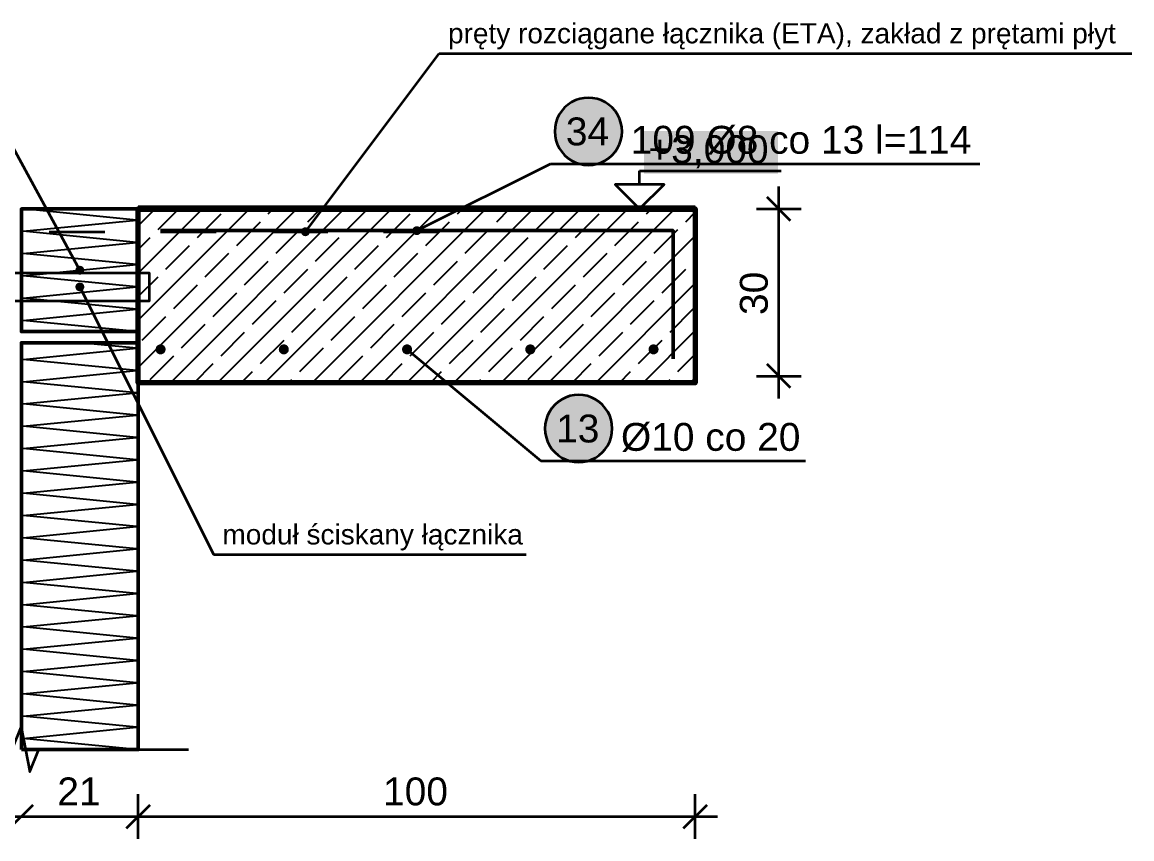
# Model space of a CAD drawing. Header units: metres. Extents: x -3.4 to 50.7, y 1.9 to 9.7.
# Drawn here: x -0.209 to 1.784, y 1.87 to 3.335 of the extents above; entities that cross this region are included whole.
import ezdxf

# ---------------------------------------------------------------- set-up
doc = ezdxf.new("R2010")
doc.units = ezdxf.units.M
doc.linetypes.add('HYDRO_OKNA', pattern=[4.5, 1.5, -3])
doc.linetypes.add('KRESKOWA', pattern=[5.25, 4.2, -1.05])
for name, color, linetype, lineweight in [('A-IZOL-WODNA', 5, 'Continuous', 100), ('A-KRESKOWANIE', 8, 'Continuous', 18), ('A-MASKA', 7, 'Continuous', 18), ('A-OPISY', 2, 'Continuous', 25), ('A-RZEDNE', 1, 'Continuous', 25), ('A-SCIANY-IZOL', 4, 'Continuous', 35), ('A-STROPY', 7, 'Continuous', 50), ('K-WYMIARY', 1, 'Continuous', 25), ('K-ZBROJENIE', 1, 'Continuous', 100), ('K-ZBROJENIE-OPIS', 2, 'Continuous', 25)]:
    doc.layers.add(name, color=color, linetype=linetype, lineweight=lineweight)
doc.styles.add('PL_ARIAL', font='arial.ttf')

msp = doc.modelspace()

# ---------------------------------------------------------------- hatches: boundary and pattern name
at = {"layer": 'A-MASKA', "true_color": 0xffffff}
msp.add_hatch(color=7, dxfattribs=at).paths.add_polyline_path([(0.908, 3.063), (1.1483, 3.063), (1.1483, 3.14), (0.908, 3.14)])
at = {"layer": 'K-ZBROJENIE', "true_color": 0x000000}
for points in [[(0.049, 2.748), (0.049, 2.7471), (0.0488, 2.7462), (0.0486, 2.7454), (0.0483, 2.7446), (0.0479, 2.7438), (0.0475, 2.743), (0.047, 2.7423), (0.0464, 2.7416), (0.0457, 2.741), (0.045, 2.7405), (0.0442, 2.7401), (0.0434, 2.7397), (0.0426, 2.7394), (0.0418, 2.7392), (0.0409, 2.739), (0.04, 2.739), (0.0391, 2.739), (0.0382, 2.7392), (0.0374, 2.7394), (0.0366, 2.7397), (0.0358, 2.7401), (0.035, 2.7405), (0.0343, 2.741), (0.0336, 2.7416), (0.033, 2.7423), (0.0325, 2.743), (0.0321, 2.7438), (0.0317, 2.7446), (0.0314, 2.7454), (0.0312, 2.7462), (0.031, 2.7471), (0.031, 2.748), (0.031, 2.7489), (0.0312, 2.7498), (0.0314, 2.7506), (0.0317, 2.7514), (0.0321, 2.7522), (0.0325, 2.753), (0.033, 2.7537), (0.0336, 2.7544), (0.0343, 2.755), (0.035, 2.7555), (0.0358, 2.7559), (0.0366, 2.7563), (0.0374, 2.7566), (0.0382, 2.7568), (0.0391, 2.757), (0.04, 2.757), (0.0409, 2.757), (0.0418, 2.7568), (0.0426, 2.7566), (0.0434, 2.7563), (0.0442, 2.7559), (0.045, 2.7555), (0.0457, 2.755), (0.0464, 2.7544), (0.047, 2.7537), (0.0475, 2.753), (0.0479, 2.7522), (0.0483, 2.7514), (0.0486, 2.7506), (0.0488, 2.7498), (0.049, 2.7489)], [(0.2702, 2.748), (0.2702, 2.7471), (0.2701, 2.7462), (0.2699, 2.7454), (0.2696, 2.7446), (0.2692, 2.7438), (0.2687, 2.743), (0.2682, 2.7423), (0.2676, 2.7416), (0.267, 2.741), (0.2663, 2.7405), (0.2655, 2.7401), (0.2647, 2.7397), (0.2639, 2.7394), (0.263, 2.7392), (0.2621, 2.739), (0.2612, 2.739), (0.2604, 2.739), (0.2595, 2.7392), (0.2586, 2.7394), (0.2578, 2.7397), (0.257, 2.7401), (0.2562, 2.7405), (0.2555, 2.741), (0.2549, 2.7416), (0.2543, 2.7423), (0.2538, 2.743), (0.2533, 2.7438), (0.2529, 2.7446), (0.2526, 2.7454), (0.2524, 2.7462), (0.2523, 2.7471), (0.2522, 2.748), (0.2523, 2.7489), (0.2524, 2.7498), (0.2526, 2.7506), (0.2529, 2.7514), (0.2533, 2.7522), (0.2538, 2.753), (0.2543, 2.7537), (0.2549, 2.7544), (0.2555, 2.755), (0.2562, 2.7555), (0.257, 2.7559), (0.2578, 2.7563), (0.2586, 2.7566), (0.2595, 2.7568), (0.2604, 2.757), (0.2612, 2.757), (0.2621, 2.757), (0.263, 2.7568), (0.2639, 2.7566), (0.2647, 2.7563), (0.2655, 2.7559), (0.2663, 2.7555), (0.267, 2.755), (0.2676, 2.7544), (0.2682, 2.7537), (0.2687, 2.753), (0.2692, 2.7522), (0.2696, 2.7514), (0.2699, 2.7506), (0.2701, 2.7498), (0.2702, 2.7489)], [(0.4915, 2.748), (0.4915, 2.7471), (0.4913, 2.7462), (0.4911, 2.7454), (0.4908, 2.7446), (0.4904, 2.7438), (0.49, 2.743), (0.4895, 2.7423), (0.4889, 2.7416), (0.4882, 2.741), (0.4875, 2.7405), (0.4867, 2.7401), (0.4859, 2.7397), (0.4851, 2.7394), (0.4843, 2.7392), (0.4834, 2.739), (0.4825, 2.739), (0.4816, 2.739), (0.4807, 2.7392), (0.4799, 2.7394), (0.4791, 2.7397), (0.4783, 2.7401), (0.4775, 2.7405), (0.4768, 2.741), (0.4761, 2.7416), (0.4755, 2.7423), (0.475, 2.743), (0.4746, 2.7438), (0.4742, 2.7446), (0.4739, 2.7454), (0.4737, 2.7462), (0.4735, 2.7471), (0.4735, 2.748), (0.4735, 2.7489), (0.4737, 2.7498), (0.4739, 2.7506), (0.4742, 2.7514), (0.4746, 2.7522), (0.475, 2.753), (0.4755, 2.7537), (0.4761, 2.7544), (0.4768, 2.755), (0.4775, 2.7555), (0.4783, 2.7559), (0.4791, 2.7563), (0.4799, 2.7566), (0.4807, 2.7568), (0.4816, 2.757), (0.4825, 2.757), (0.4834, 2.757), (0.4843, 2.7568), (0.4851, 2.7566), (0.4859, 2.7563), (0.4867, 2.7559), (0.4875, 2.7555), (0.4882, 2.755), (0.4889, 2.7544), (0.4895, 2.7537), (0.49, 2.753), (0.4904, 2.7522), (0.4908, 2.7514), (0.4911, 2.7506), (0.4913, 2.7498), (0.4915, 2.7489)], [(0.7127, 2.748), (0.7127, 2.7471), (0.7126, 2.7462), (0.7124, 2.7454), (0.7121, 2.7446), (0.7117, 2.7438), (0.7112, 2.743), (0.7107, 2.7423), (0.7101, 2.7416), (0.7095, 2.741), (0.7088, 2.7405), (0.708, 2.7401), (0.7072, 2.7397), (0.7064, 2.7394), (0.7055, 2.7392), (0.7046, 2.739), (0.7037, 2.739), (0.7029, 2.739), (0.702, 2.7392), (0.7011, 2.7394), (0.7003, 2.7397), (0.6995, 2.7401), (0.6987, 2.7405), (0.698, 2.741), (0.6974, 2.7416), (0.6968, 2.7423), (0.6963, 2.743), (0.6958, 2.7438), (0.6954, 2.7446), (0.6951, 2.7454), (0.6949, 2.7462), (0.6948, 2.7471), (0.6947, 2.748), (0.6948, 2.7489), (0.6949, 2.7498), (0.6951, 2.7506), (0.6954, 2.7514), (0.6958, 2.7522), (0.6963, 2.753), (0.6968, 2.7537), (0.6974, 2.7544), (0.698, 2.755), (0.6987, 2.7555), (0.6995, 2.7559), (0.7003, 2.7563), (0.7011, 2.7566), (0.702, 2.7568), (0.7029, 2.757), (0.7037, 2.757), (0.7046, 2.757), (0.7055, 2.7568), (0.7064, 2.7566), (0.7072, 2.7563), (0.708, 2.7559), (0.7088, 2.7555), (0.7095, 2.755), (0.7101, 2.7544), (0.7107, 2.7537), (0.7112, 2.753), (0.7117, 2.7522), (0.7121, 2.7514), (0.7124, 2.7506), (0.7126, 2.7498), (0.7127, 2.7489)], [(0.934, 2.748), (0.934, 2.7471), (0.9338, 2.7462), (0.9336, 2.7454), (0.9333, 2.7446), (0.9329, 2.7438), (0.9325, 2.743), (0.932, 2.7423), (0.9314, 2.7416), (0.9307, 2.741), (0.93, 2.7405), (0.9292, 2.7401), (0.9284, 2.7397), (0.9276, 2.7394), (0.9268, 2.7392), (0.9259, 2.739), (0.925, 2.739), (0.9241, 2.739), (0.9232, 2.7392), (0.9224, 2.7394), (0.9216, 2.7397), (0.9208, 2.7401), (0.92, 2.7405), (0.9193, 2.741), (0.9186, 2.7416), (0.918, 2.7423), (0.9175, 2.743), (0.9171, 2.7438), (0.9167, 2.7446), (0.9164, 2.7454), (0.9162, 2.7462), (0.916, 2.7471), (0.916, 2.748), (0.916, 2.7489), (0.9162, 2.7498), (0.9164, 2.7506), (0.9167, 2.7514), (0.9171, 2.7522), (0.9175, 2.753), (0.918, 2.7537), (0.9186, 2.7544), (0.9193, 2.755), (0.92, 2.7555), (0.9208, 2.7559), (0.9216, 2.7563), (0.9224, 2.7566), (0.9232, 2.7568), (0.9241, 2.757), (0.925, 2.757), (0.9259, 2.757), (0.9268, 2.7568), (0.9276, 2.7566), (0.9284, 2.7563), (0.9292, 2.7559), (0.93, 2.7555), (0.9307, 2.755), (0.9314, 2.7544), (0.932, 2.7537), (0.9325, 2.753), (0.9329, 2.7522), (0.9333, 2.7514), (0.9336, 2.7506), (0.9338, 2.7498), (0.934, 2.7489)]]:
    msp.add_hatch(color=7, dxfattribs=at).paths.add_polyline_path(points)
at = {"layer": 'K-ZBROJENIE-OPIS', "true_color": 0xffffff}
for points in [[(0.8684, 3.139), (0.8679, 3.1469), (0.8664, 3.1546), (0.8638, 3.1621), (0.8603, 3.1692), (0.8559, 3.1758), (0.8507, 3.1817), (0.8448, 3.1869), (0.8382, 3.1913), (0.8311, 3.1948), (0.8236, 3.1974), (0.8159, 3.1989), (0.808, 3.1994), (0.8001, 3.1989), (0.7924, 3.1974), (0.7849, 3.1948), (0.7778, 3.1913), (0.7712, 3.1869), (0.7653, 3.1817), (0.7601, 3.1758), (0.7557, 3.1692), (0.7522, 3.1621), (0.7496, 3.1546), (0.7481, 3.1469), (0.7476, 3.139), (0.7481, 3.1311), (0.7496, 3.1234), (0.7522, 3.1159), (0.7557, 3.1088), (0.7601, 3.1022), (0.7653, 3.0963), (0.7712, 3.0911), (0.7778, 3.0867), (0.7849, 3.0832), (0.7924, 3.0806), (0.8001, 3.0791), (0.808, 3.0786), (0.8159, 3.0791), (0.8236, 3.0806), (0.8311, 3.0832), (0.8382, 3.0867), (0.8448, 3.0911), (0.8507, 3.0963), (0.8559, 3.1022), (0.8603, 3.1088), (0.8638, 3.1159), (0.8664, 3.1234), (0.8679, 3.1311)], [(0.8509, 2.606), (0.8504, 2.6139), (0.8489, 2.6216), (0.8463, 2.6291), (0.8428, 2.6362), (0.8384, 2.6428), (0.8332, 2.6487), (0.8273, 2.6539), (0.8207, 2.6583), (0.8136, 2.6618), (0.8061, 2.6644), (0.7984, 2.6659), (0.7905, 2.6664), (0.7826, 2.6659), (0.7749, 2.6644), (0.7674, 2.6618), (0.7603, 2.6583), (0.7537, 2.6539), (0.7478, 2.6487), (0.7426, 2.6428), (0.7382, 2.6362), (0.7347, 2.6291), (0.7321, 2.6216), (0.7306, 2.6139), (0.7301, 2.606), (0.7306, 2.5981), (0.7321, 2.5904), (0.7347, 2.5829), (0.7382, 2.5758), (0.7426, 2.5692), (0.7478, 2.5633), (0.7537, 2.5581), (0.7603, 2.5537), (0.7674, 2.5502), (0.7749, 2.5476), (0.7826, 2.5461), (0.7905, 2.5456), (0.7984, 2.5461), (0.8061, 2.5476), (0.8136, 2.5502), (0.8207, 2.5537), (0.8273, 2.5581), (0.8332, 2.5633), (0.8384, 2.5692), (0.8428, 2.5758), (0.8463, 2.5829), (0.8489, 2.5904), (0.8504, 2.5981)]]:
    msp.add_hatch(color=7, dxfattribs=at).paths.add_polyline_path(points)
at = {"layer": 'K-ZBROJENIE-OPIS', "true_color": 0x000000}
for points in [[(0.508, 2.961), (0.5077, 2.9631), (0.5069, 2.965), (0.5057, 2.9667), (0.504, 2.9679), (0.5021, 2.9687), (0.5, 2.969), (0.4979, 2.9687), (0.496, 2.9679), (0.4943, 2.9667), (0.4931, 2.965), (0.4923, 2.9631), (0.492, 2.961), (0.4923, 2.9589), (0.4931, 2.957), (0.4943, 2.9553), (0.496, 2.9541), (0.4979, 2.9533), (0.5, 2.953), (0.5021, 2.9533), (0.504, 2.9541), (0.5057, 2.9553), (0.5069, 2.957), (0.5077, 2.9589)], [(0.308, 2.959), (0.3077, 2.9611), (0.3069, 2.963), (0.3057, 2.9647), (0.304, 2.9659), (0.3021, 2.9667), (0.3, 2.967), (0.2979, 2.9667), (0.296, 2.9659), (0.2943, 2.9647), (0.2931, 2.963), (0.2923, 2.9611), (0.292, 2.959), (0.2923, 2.9569), (0.2931, 2.955), (0.2943, 2.9533), (0.296, 2.9521), (0.2979, 2.9513), (0.3, 2.951), (0.3021, 2.9513), (0.304, 2.9521), (0.3057, 2.9533), (0.3069, 2.955), (0.3077, 2.9569)], [(-0.097, 2.89), (-0.0973, 2.8921), (-0.0981, 2.894), (-0.0993, 2.8957), (-0.101, 2.8969), (-0.1029, 2.8977), (-0.105, 2.898), (-0.1071, 2.8977), (-0.109, 2.8969), (-0.1107, 2.8957), (-0.1119, 2.894), (-0.1127, 2.8921), (-0.113, 2.89), (-0.1127, 2.8879), (-0.1119, 2.886), (-0.1107, 2.8843), (-0.109, 2.8831), (-0.1071, 2.8823), (-0.105, 2.882), (-0.1029, 2.8823), (-0.101, 2.8831), (-0.0993, 2.8843), (-0.0981, 2.886), (-0.0973, 2.8879)], [(-0.097, 2.86), (-0.0973, 2.8621), (-0.0981, 2.864), (-0.0993, 2.8657), (-0.101, 2.8669), (-0.1029, 2.8677), (-0.105, 2.868), (-0.1071, 2.8677), (-0.109, 2.8669), (-0.1107, 2.8657), (-0.1119, 2.864), (-0.1127, 2.8621), (-0.113, 2.86), (-0.1127, 2.8579), (-0.1119, 2.856), (-0.1107, 2.8543), (-0.109, 2.8531), (-0.1071, 2.8523), (-0.105, 2.852), (-0.1029, 2.8523), (-0.101, 2.8531), (-0.0993, 2.8543), (-0.0981, 2.856), (-0.0973, 2.8579)], [(0.4905, 2.748), (0.4902, 2.7501), (0.4894, 2.752), (0.4882, 2.7537), (0.4865, 2.7549), (0.4846, 2.7557), (0.4825, 2.756), (0.4804, 2.7557), (0.4785, 2.7549), (0.4768, 2.7537), (0.4756, 2.752), (0.4748, 2.7501), (0.4745, 2.748), (0.4748, 2.7459), (0.4756, 2.744), (0.4768, 2.7423), (0.4785, 2.7411), (0.4804, 2.7403), (0.4825, 2.74), (0.4846, 2.7403), (0.4865, 2.7411), (0.4882, 2.7423), (0.4894, 2.744), (0.4902, 2.7459)]]:
    msp.add_hatch(color=7, dxfattribs=at).paths.add_polyline_path(points)

# ---------------------------------------------------------------- linework, layer by layer
at = {"layer": 'A-IZOL-WODNA', "lineweight": 100, "ltscale": 0.02, "true_color": 0x000000}
msp.add_lwpolyline([(0, 3.001), (1, 3.001)], dxfattribs=at)
at = {"layer": 'A-IZOL-WODNA', "linetype": 'HYDRO_OKNA', "lineweight": 50, "ltscale": 0.02, "true_color": 0xffffff, "flags": 128}
msp.add_lwpolyline([(0, 3.001), (1, 3.001)], dxfattribs=at)
at = {"layer": 'A-KRESKOWANIE', "lineweight": 25, "ltscale": 0.02}
for points in [[(-0.003, 2.78), (-0.207, 2.8), (-0.003, 2.82), (-0.207, 2.84), (-0.003, 2.86), (-0.207, 2.88), (-0.003, 2.9), (-0.207, 2.92), (-0.003, 2.94), (-0.207, 2.96), (-0.003, 2.98), (-0.207, 3), (-0.207, 3)], [(0, 2.7153), (0.2847, 3)], [(0, 2.8001), (0.1999, 3)], [(0, 2.885), (0.115, 3)], [(0, 2.9698), (0.0302, 3)], [(0.0354, 2.9628), (0.0726, 3)], [(0.0576, 2.688), (0.3696, 3)], [(0.1061, 2.9486), (0.1485, 2.9911)], [(0.1424, 2.688), (0.4544, 3)], [(0.2273, 2.688), (0.5393, 3)], [(0.2333, 2.9911), (0.2423, 3)], [(0.3041, 2.9769), (0.3271, 3)], [(0.3121, 2.688), (0.6241, 3)], [(0.3748, 2.9628), (0.412, 3)], [(0.397, 2.688), (0.709, 3)], [(0.4455, 2.9486), (0.4879, 2.9911)], [(0.4818, 2.688), (0.7938, 3)], [(0.5667, 2.688), (0.8787, 3)], [(0.5728, 2.9911), (0.5817, 3)], [(0.6435, 2.9769), (0.6665, 3)], [(0.6515, 2.688), (0.9635, 3)], [(0.7142, 2.9628), (0.7514, 3)], [(0.7849, 2.9486), (0.8273, 2.9911)], [(0.9122, 2.9911), (0.9211, 3)], [(0.9829, 2.9769), (1, 2.994)], [(0.1768, 2.9345), (0.2192, 2.9769)], [(0.5162, 2.9345), (0.5586, 2.9769)], [(0.8556, 2.9345), (0.898, 2.9769)], [(0, 2.9274), (0.0212, 2.9486)], [(0.2475, 2.9204), (0.2899, 2.9628)], [(0.3182, 2.9062), (0.3606, 2.9486)], [(0.5869, 2.9204), (0.6293, 2.9628)], [(0.6576, 2.9062), (0.7, 2.9486)], [(0.7364, 2.688), (1, 2.9516)], [(0.9263, 2.9204), (0.9687, 2.9628)], [(0.0495, 2.8921), (0.0919, 2.9345)], [(0.3889, 2.8921), (0.4313, 2.9345)], [(0.7283, 2.8921), (0.7707, 2.9345)], [(0.1202, 2.8779), (0.1626, 2.9204)], [(0.4596, 2.8779), (0.502, 2.9204)], [(0.799, 2.8779), (0.8415, 2.9204)], [(0.997, 2.9062), (1, 2.9092)], [(0.1909, 2.8638), (0.2333, 2.9062)], [(0.2616, 2.8496), (0.3041, 2.8921)], [(0.5303, 2.8638), (0.5728, 2.9062)], [(0.601, 2.8496), (0.6435, 2.8921)], [(0.8697, 2.8638), (0.9122, 2.9062)], [(0.9405, 2.8496), (0.9829, 2.8921)], [(0, 2.8426), (0.0354, 2.8779)], [(0.3323, 2.8355), (0.3748, 2.8779)], [(0.6718, 2.8355), (0.7142, 2.8779)], [(0.0636, 2.8214), (0.1061, 2.8638)], [(0.1344, 2.8072), (0.1768, 2.8496)], [(0.4031, 2.8214), (0.4455, 2.8638)], [(0.4738, 2.8072), (0.5162, 2.8496)], [(0.7425, 2.8214), (0.7849, 2.8638)], [(0.8132, 2.8072), (0.8556, 2.8496)], [(0.8212, 2.688), (1, 2.8668)], [(0.2051, 2.7931), (0.2475, 2.8355)], [(0.5445, 2.7931), (0.5869, 2.8355)], [(0.8839, 2.7931), (0.9263, 2.8355)], [(0.2758, 2.7789), (0.3182, 2.8214)], [(0.6152, 2.7789), (0.6576, 2.8214)], [(0.9546, 2.7789), (0.997, 2.8214)], [(0.0071, 2.7648), (0.0495, 2.8072)], [(0.0778, 2.7506), (0.1202, 2.7931)], [(0.3465, 2.7648), (0.3889, 2.8072)], [(0.4172, 2.7506), (0.4596, 2.7931)], [(0.6859, 2.7648), (0.7283, 2.8072)], [(0.7566, 2.7506), (0.799, 2.7931)], [(0.1485, 2.7365), (0.1909, 2.7789)], [(0.4879, 2.7365), (0.5303, 2.7789)], [(0.8273, 2.7365), (0.8697, 2.7789)], [(0.9061, 2.688), (1, 2.7819)], [(-0.003, 2.03), (-0.207, 2.05), (-0.003, 2.07), (-0.207, 2.09), (-0.003, 2.11), (-0.207, 2.13), (-0.003, 2.15), (-0.207, 2.17), (-0.003, 2.19), (-0.207, 2.21), (-0.003, 2.23), (-0.207, 2.25), (-0.003, 2.27), (-0.207, 2.29), (-0.003, 2.31), (-0.207, 2.33), (-0.003, 2.35), (-0.207, 2.37), (-0.003, 2.39), (-0.207, 2.41), (-0.003, 2.43), (-0.207, 2.45), (-0.003, 2.47), (-0.207, 2.49), (-0.003, 2.51), (-0.207, 2.53), (-0.003, 2.55), (-0.207, 2.57), (-0.003, 2.59), (-0.207, 2.61), (-0.003, 2.63), (-0.207, 2.65), (-0.003, 2.67), (-0.207, 2.69), (-0.003, 2.71), (-0.207, 2.73), (-0.003, 2.75), (-0.105, 2.76)], [(0.2192, 2.7224), (0.2616, 2.7648)], [(0.2899, 2.7082), (0.3323, 2.7506)], [(0.5586, 2.7224), (0.601, 2.7648)], [(0.6293, 2.7082), (0.6718, 2.7506)], [(0.898, 2.7224), (0.9405, 2.7648)], [(0.0212, 2.6941), (0.0636, 2.7365)], [(0.3606, 2.6941), (0.4031, 2.7365)], [(0.7, 2.6941), (0.7425, 2.7365)], [(0.9687, 2.7082), (1, 2.7395)], [(0.1, 2.688), (0.1344, 2.7224)], [(0.4394, 2.688), (0.4738, 2.7224)], [(0.7788, 2.688), (0.8132, 2.7224)], [(0.1848, 2.688), (0.2051, 2.7082)], [(0.2697, 2.688), (0.2758, 2.6941)], [(0.5243, 2.688), (0.5445, 2.7082)], [(0.6091, 2.688), (0.6152, 2.6941)], [(0.8637, 2.688), (0.8839, 2.7082)], [(0.9485, 2.688), (0.9546, 2.6941)], [(0.9909, 2.688), (1, 2.6971)]]:
    msp.add_lwpolyline(points, dxfattribs=at)
at = {"layer": 'A-OPISY', "lineweight": 35, "ltscale": 0.02}
msp.add_lwpolyline([(-0.495, 2.03), (-0.2265, 2.03), (-0.2105, 2.07), (-0.1945, 1.99), (-0.1785, 2.03), (0.09, 2.03)], dxfattribs=at)
at = {"layer": 'A-RZEDNE', "lineweight": 35, "ltscale": 0.02}
for points in [[(0.9, 3.044), (0.9, 3.068)], [(0.9, 3.068), (1.1543, 3.068)], [(0.86, 3), (0.948, 3)]]:
    msp.add_lwpolyline(points, dxfattribs=at)
msp.add_lwpolyline([(0.9, 3), (0.944, 3.044), (0.856, 3.044)], close=True, dxfattribs=at)
at = {"layer": 'A-SCIANY-IZOL', "lineweight": 50, "ltscale": 0.02}
for points in [[(-0.21, 3), (-0.21, 3), (-0.21, 3), (0, 3), (0, 3), (0, 3), (0, 2.78), (0, 2.78), (0, 2.78), (-0.21, 2.78), (-0.21, 2.78), (-0.21, 2.78)], [(-0.21, 2.03), (-0.21, 2.03), (-0.21, 2.03), (-0.21, 2.76), (-0.21, 2.76), (-0.21, 2.76), (-0.21, 2.76), (0, 2.76), (0, 2.76), (0, 2.76), (0, 2.688), (0, 2.03), (0, 2.03), (0, 2.03), (0, 2.03), (-0.21, 2.03)]]:
    msp.add_lwpolyline(points, close=True, dxfattribs=at)
at = {"layer": 'A-STROPY', "lineweight": 70, "ltscale": 0.02}
msp.add_lwpolyline([(0, 3), (0, 3), (0, 3), (0, 3), (1, 3), (1, 3), (1, 3), (1, 3), (1, 2.688), (1, 2.688), (1, 2.688), (1, 2.688), (0, 2.688), (0, 2.688), (0, 2.688), (0, 3)], close=True, dxfattribs=at)
at = {"layer": 'K-WYMIARY', "lineweight": 35, "ltscale": 0.02}
for points in [[(1.15, 2.66), (1.15, 3.04)], [(1.1712, 2.9788), (1.1288, 3.0212)], [(1.11, 3), (1.19, 3)], [(1.1712, 2.6788), (1.1288, 2.7212)], [(1.11, 2.7), (1.19, 2.7)], [(0, 1.87), (0, 1.95)], [(1, 1.87), (1, 1.95)], [(-0.2312, 1.8888), (-0.1888, 1.9312)], [(-0.0212, 1.8888), (0.0212, 1.9312)], [(0.9788, 1.8888), (1.0212, 1.9312)], [(-0.43, 1.91), (1.04, 1.91)]]:
    msp.add_lwpolyline(points, dxfattribs=at)
at = {"layer": 'K-ZBROJENIE', "linetype": 'KRESKOWA', "lineweight": 35, "ltscale": 0.02, "flags": 128}
msp.add_lwpolyline([(-0.76, 2.959), (0.55, 2.959)], dxfattribs=at)
at = {"layer": 'K-ZBROJENIE', "lineweight": 50, "ltscale": 0.02}
msp.add_lwpolyline([(0.04, 2.961), (0.96, 2.961), (0.96, 2.731)], dxfattribs=at)
at = {"layer": 'K-ZBROJENIE', "lineweight": 35, "ltscale": 0.02}
msp.add_lwpolyline([(-0.23, 2.835), (0.02, 2.835), (0.02, 2.885), (-0.23, 2.885)], close=True, dxfattribs=at)
at = {"layer": 'K-ZBROJENIE-OPIS', "lineweight": 35, "ltscale": 0.02}
for points in [[(-0.105, 2.89), (-0.345, 3.33)], [(0.3, 2.959), (0.54, 3.279)], [(0.54, 3.279), (1.7837, 3.279)], [(0.5, 2.961), (0.74, 3.081)], [(0.74, 3.081), (1.511, 3.081)], [(-0.105, 2.86), (0.135, 2.38)], [(0.4825, 2.748), (0.7225, 2.548)], [(0.7225, 2.548), (1.1978, 2.548)], [(0.135, 2.38), (0.6963, 2.38)]]:
    msp.add_lwpolyline(points, dxfattribs=at)
for points in [[(0.8684, 3.139), (0.8679, 3.1469), (0.8664, 3.1546), (0.8638, 3.1621), (0.8603, 3.1692), (0.8559, 3.1758), (0.8507, 3.1817), (0.8448, 3.1869), (0.8382, 3.1913), (0.8311, 3.1948), (0.8236, 3.1974), (0.8159, 3.1989), (0.808, 3.1994), (0.8001, 3.1989), (0.7924, 3.1974), (0.7849, 3.1948), (0.7778, 3.1913), (0.7712, 3.1869), (0.7653, 3.1817), (0.7601, 3.1758), (0.7557, 3.1692), (0.7522, 3.1621), (0.7496, 3.1546), (0.7481, 3.1469), (0.7476, 3.139), (0.7481, 3.1311), (0.7496, 3.1234), (0.7522, 3.1159), (0.7557, 3.1088), (0.7601, 3.1022), (0.7653, 3.0963), (0.7712, 3.0911), (0.7778, 3.0867), (0.7849, 3.0832), (0.7924, 3.0806), (0.8001, 3.0791), (0.808, 3.0786), (0.8159, 3.0791), (0.8236, 3.0806), (0.8311, 3.0832), (0.8382, 3.0867), (0.8448, 3.0911), (0.8507, 3.0963), (0.8559, 3.1022), (0.8603, 3.1088), (0.8638, 3.1159), (0.8664, 3.1234), (0.8679, 3.1311)], [(0.8509, 2.606), (0.8504, 2.6139), (0.8489, 2.6216), (0.8463, 2.6291), (0.8428, 2.6362), (0.8384, 2.6428), (0.8332, 2.6487), (0.8273, 2.6539), (0.8207, 2.6583), (0.8136, 2.6618), (0.8061, 2.6644), (0.7984, 2.6659), (0.7905, 2.6664), (0.7826, 2.6659), (0.7749, 2.6644), (0.7674, 2.6618), (0.7603, 2.6583), (0.7537, 2.6539), (0.7478, 2.6487), (0.7426, 2.6428), (0.7382, 2.6362), (0.7347, 2.6291), (0.7321, 2.6216), (0.7306, 2.6139), (0.7301, 2.606), (0.7306, 2.5981), (0.7321, 2.5904), (0.7347, 2.5829), (0.7382, 2.5758), (0.7426, 2.5692), (0.7478, 2.5633), (0.7537, 2.5581), (0.7603, 2.5537), (0.7674, 2.5502), (0.7749, 2.5476), (0.7826, 2.5461), (0.7905, 2.5456), (0.7984, 2.5461), (0.8061, 2.5476), (0.8136, 2.5502), (0.8207, 2.5537), (0.8273, 2.5581), (0.8332, 2.5633), (0.8384, 2.5692), (0.8428, 2.5758), (0.8463, 2.5829), (0.8489, 2.5904), (0.8504, 2.5981)]]:
    msp.add_lwpolyline(points, close=True, dxfattribs=at)

# ---------------------------------------------------------------- texts
at = {"layer": 'A-RZEDNE', "style": 'PL_ARIAL'}
msp.add_text('+3,000', height=0.05, dxfattribs=at).set_placement((0.916, 3.082))
at = {"layer": 'K-WYMIARY', "style": 'PL_ARIAL'}
msp.add_text('30', height=0.05, rotation=90, dxfattribs=at).set_placement((1.13, 2.8096))
for s, p in [('21', (-0.1454, 1.93)), ('100', (0.4394, 1.93))]:
    msp.add_text(s, height=0.05, dxfattribs=at).set_placement(p)
at = {"layer": 'K-ZBROJENIE-OPIS', "style": 'PL_ARIAL'}
for s, height, p in [('pręty rozciągane łącznika (ETA), zakład z prętami płyt', 0.036, (0.556, 3.297)), ('34', 0.05, (0.7676, 3.114)), ('109 Ø8 co 13 l=114', 0.05, (0.884, 3.099)), ('13', 0.05, (0.7501, 2.581)), ('Ø10 co 20', 0.05, (0.8665, 2.566)), ('moduł ściskany łącznika', 0.036, (0.151, 2.398))]:
    msp.add_text(s, height=height, dxfattribs=at).set_placement(p)

doc.saveas('drawing.dxf')
